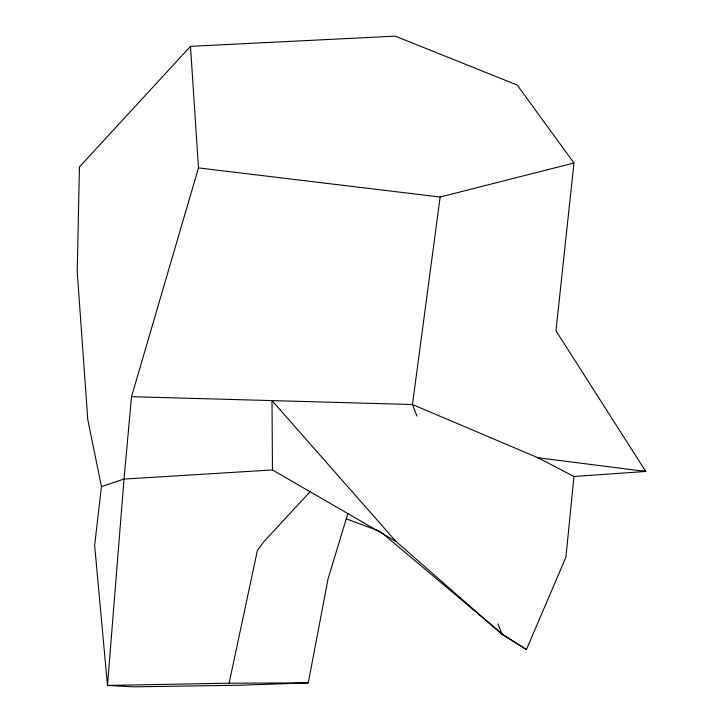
<?xml version="1.0" encoding="UTF-8"?>
<svg xmlns="http://www.w3.org/2000/svg" width="723" height="723" viewBox="0 0 723 723"><rect width="100%" height="100%" fill="white"/><g stroke="black" fill="none" stroke-linecap="round" stroke-linejoin="round"><path stroke-width="1.08" d="M131.523 396.683L412.462 404.519L537.867 457.722L573.963 476.484L645.766 471.45L555.969 330.8L573.963 163L517.18 85.034L395.291 36.15L190.501 46.335L198.473 167.899L131.523 396.683L124.022 479.078L107.483 685.44L133.466 686.85L240.361 685.214L308.26 682.874L328.07 578.852L347.89 513.429M573.963 476.484L565.946 557.108L526.425 649.552L502.114 634.369L396.005 541.455L271.993 400.605L272.454 469.941L396.005 541.455M190.501 46.335L79.449 166.932L77.234 271.776L87.781 419.629L101.455 486.552L94.641 545.359L107.483 685.44L229.092 683.208L308.26 682.874M573.963 163L440.153 197.036L412.462 404.519L416.963 416.068M229.092 683.208L257.415 550.357L264.112 541.455L310.583 491.152M101.455 486.552L124.022 479.078L272.454 469.941M642.404 471.08L645.766 471.45L537.867 457.722M198.473 167.899L440.153 197.036M346.416 518.879L380.262 531.495M526.425 649.552L502.557 634.369L381.129 532.218M498.02 623.877L502.114 634.369"/></g></svg>
